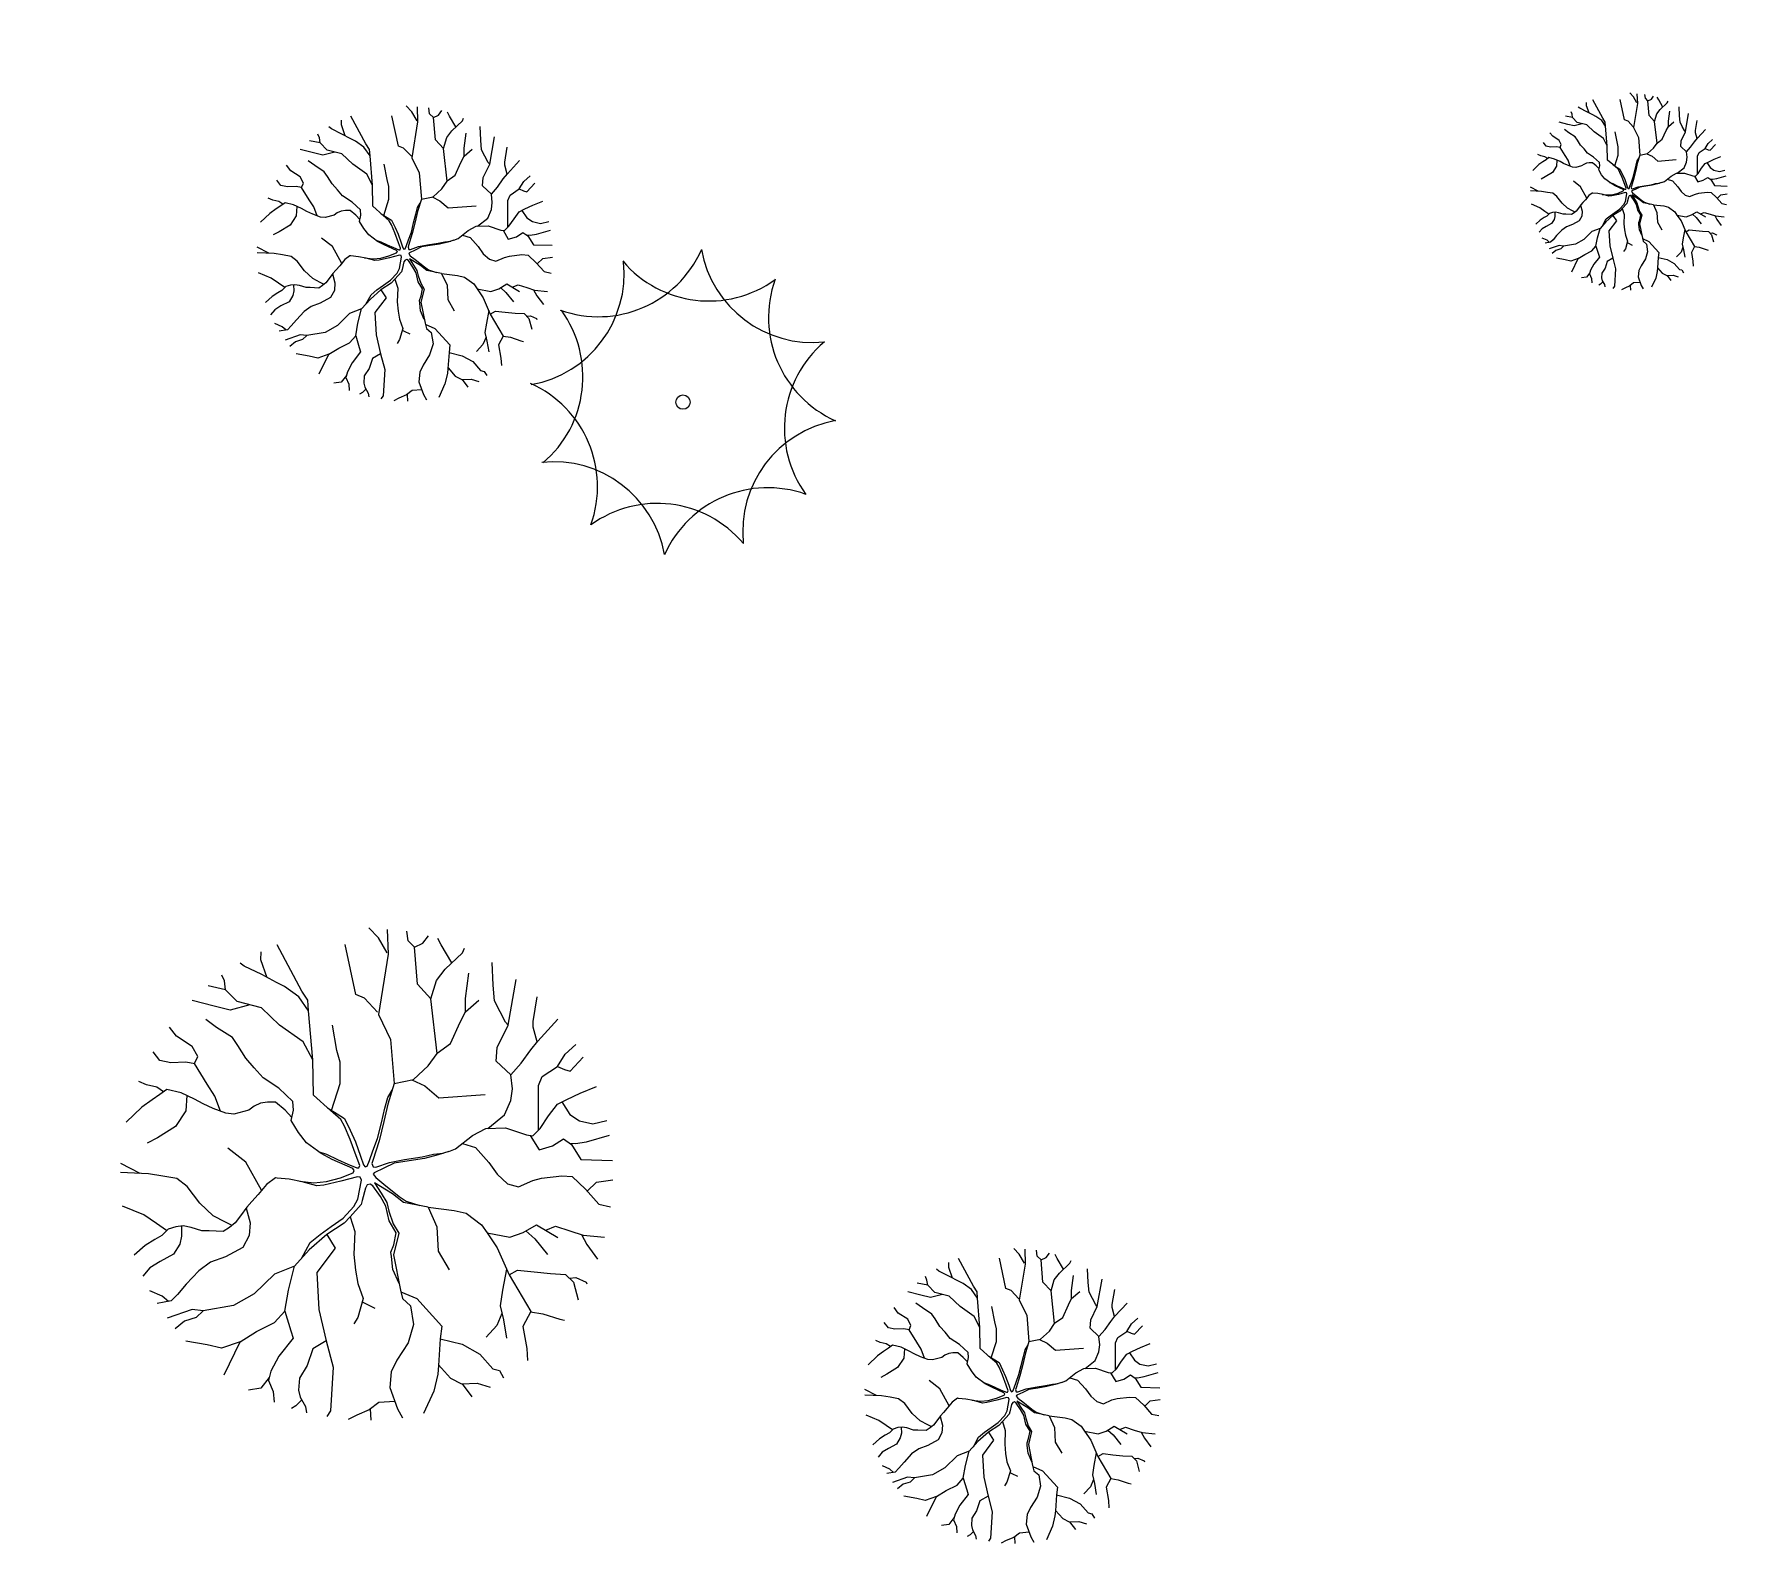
# Model space of a CAD drawing. Extents: x 99089 to 101049, y 99298 to 100905.
# Drawn here: x 100342 to 100442.8, y 99745.1 to 99835.5 of the extents above; entities that cross this region are included whole.
import ezdxf

# ---------------------------------------------------------------- set-up
doc = ezdxf.new("R2010")
doc.units = 0
for name, color, linetype in [('Survey Exist Alignments', 7, 'Continuous'), ('Survey Exist Pavement', 7, 'Continuous'), ('Survey Exist Surface', 7, 'Continuous'), ('Survey Exist Trees', 7, 'Continuous')]:
    doc.layers.add(name, color=color, linetype=linetype)

msp = doc.modelspace()

# ---------------------------------------------------------------- linework, layer by layer
at = {"layer": 'Survey Exist Alignments'}
msp.add_arc((102573.88, 101982.59), 2960.47, 222.69721, 226.63007, dxfattribs=at)
at = {"layer": 'Survey Exist Pavement'}
msp.add_arc((102573.88, 101982.59), 2971.47, 222.69721, 226.63007, dxfattribs=at)
at = {"layer": 'Survey Exist Surface'}
msp.add_arc((102573.88, 101982.59), 2979.47, 222.69721, 226.63007, dxfattribs=at)
at = {"layer": 'Survey Exist Trees'}
for points in [[(100434.18, 99830.8), (100434.03, 99831.22), (100434.03, 99831.41)], [(100435.27, 99828.01), (100435.26, 99828.85), (100435.16, 99830.01), (100435.14, 99830.26), (100435, 99830.48), (100434.41, 99831.58)], [(100436.8, 99829.98), (100436.49, 99830.32), (100436.28, 99830.4), (100436.03, 99831.59)], [(100437.02, 99831.39), (100436.81, 99831.75), (100436.59, 99831.98)], [(100437.02, 99831.94), (100437.05, 99831.35), (100436.81, 99829.93), (100437.1, 99829.34), (100437.19, 99828.29), (100437.65, 99828.39), (100438, 99828.71), (100438.21, 99829.01), (100438.06, 99830.3), (100437.74, 99830.64), (100437.67, 99831.52), (100437.52, 99831.67), (100437.49, 99831.9)], [(100437.67, 99831.52), (100437.87, 99831.62), (100438, 99831.79)], [(100438.06, 99830.3), (100438.19, 99830.74), (100438.4, 99831), (100438.81, 99831.39), (100438.86, 99831.5)], [(100438.56, 99831.15), (100438.31, 99831.58), (100438.22, 99831.73)], [(100360.48, 99829.45), (100360.25, 99830.09), (100360.25, 99830.37)], [(100362.11, 99825.27), (100362.09, 99826.52), (100361.95, 99828.26), (100361.92, 99828.64), (100361.7, 99828.97), (100360.82, 99830.61)], [(100364.4, 99828.23), (100363.94, 99828.72), (100363.63, 99828.84), (100363.24, 99830.63)], [(100364.74, 99830.33), (100364.42, 99830.87), (100364.09, 99831.21)], [(100364.74, 99831.16), (100364.77, 99830.28), (100364.42, 99828.14), (100364.86, 99827.25), (100364.99, 99825.69), (100365.68, 99825.83), (100366.2, 99826.31), (100366.51, 99826.76), (100366.3, 99828.7), (100365.82, 99829.21), (100365.71, 99830.53), (100365.48, 99830.75), (100365.44, 99831.1)], [(100365.71, 99830.53), (100366.01, 99830.67), (100366.21, 99830.94)], [(100366.3, 99828.69), (100366.49, 99829.35), (100366.8, 99829.74), (100367.42, 99830.33), (100367.49, 99830.49)], [(100367.04, 99829.98), (100366.66, 99830.61), (100366.54, 99830.84)], [(100435.26, 99828.85), (100435.03, 99829.28), (100434.48, 99829.68), (100434.05, 99830.09), (100433.47, 99830.24), (100433.19, 99830.52), (100432.78, 99830.6)], [(100433.19, 99830.52), (100433.17, 99830.72), (100433.11, 99830.86)], [(100435.16, 99830.01), (100434.93, 99830.35), (100434.59, 99830.59), (100434.4, 99830.68), (100434.05, 99830.87), (100433.64, 99831.08), (100433.54, 99831.15)], [(100438.88, 99829.99), (100438.88, 99830.31), (100438.96, 99830.9)], [(100439.41, 99827.23), (100439.81, 99827.55), (100439.96, 99827.89), (100439.99, 99828.17), (100439.96, 99828.49), (100439.61, 99828.82), (100439.64, 99829.15), (100439.89, 99829.67), (100440.08, 99830.76)], [(100439.89, 99829.67), (100439.83, 99829.75), (100439.7, 99829.99), (100439.57, 99830.25), (100439.53, 99830.62), (100439.51, 99831.16)], [(100440.58, 99829.28), (100440.48, 99829.63), (100440.48, 99829.76), (100440.58, 99830.35)], [(100358.99, 99829.02), (100358.95, 99829.33), (100358.86, 99829.54)], [(100361.95, 99828.26), (100361.59, 99828.77), (100361.09, 99829.13), (100360.81, 99829.27), (100360.28, 99829.55), (100359.66, 99829.86), (100359.51, 99829.97)], [(100367.52, 99828.23), (100367.52, 99828.71), (100367.64, 99829.6)], [(100368.32, 99824.09), (100368.92, 99824.57), (100369.14, 99825.08), (100369.19, 99825.5), (100369.14, 99825.99), (100368.61, 99826.48), (100368.66, 99826.97), (100369.04, 99827.76), (100369.33, 99829.39)], [(100369.04, 99827.76), (100368.95, 99827.87), (100368.75, 99828.23), (100368.56, 99828.62), (100368.51, 99829.18), (100368.47, 99829.99)], [(100433.07, 99827.64), (100432.94, 99828), (100432.76, 99828.28), (100432.46, 99828.76), (100432.53, 99828.93), (100432.4, 99829.17), (100432.03, 99829.42), (100431.86, 99829.63)], [(100433.77, 99830.16), (100433.3, 99830.03), (100432.93, 99830.12), (100432.4, 99830.26)], [(100435.11, 99826.89), (100435.11, 99826.89), (100434.92, 99827.14), (100434.75, 99827.42), (100434.81, 99827.66), (100434.79, 99827.86), (100434.45, 99828.18), (100434.08, 99828.42), (100433.88, 99828.67), (100433.67, 99828.89), (100433.49, 99829.19), (100433.36, 99829.38), (100432.98, 99829.62), (100432.72, 99829.81)], [(100435.71, 99827.66), (100435.91, 99828.29), (100435.91, 99828.8), (100435.84, 99829.08), (100435.73, 99829.67)], [(100438.21, 99829.01), (100438.52, 99829.24), (100438.75, 99829.75), (100438.88, 99829.99), (100439.2, 99830.27)], [(100439.96, 99828.49), (100440.2, 99828.77), (100440.43, 99829.09), (100440.6, 99829.3), (100441.07, 99829.82)], [(100359.86, 99828.48), (100359.15, 99828.29), (100358.6, 99828.44), (100357.81, 99828.64)], [(100362.09, 99826.52), (100361.76, 99827.17), (100360.92, 99827.76), (100360.27, 99828.38), (100359.41, 99828.6), (100358.99, 99829.02), (100358.37, 99829.15)], [(100366.51, 99826.77), (100366.99, 99827.11), (100367.33, 99827.87), (100367.52, 99828.23), (100368, 99828.65)], [(100370.08, 99827.17), (100369.93, 99827.7), (100369.93, 99827.89), (100370.08, 99828.77)], [(100431.73, 99828.1), (100431.56, 99828.2), (100431.32, 99828.26), (100431.14, 99828.34)], [(100432.46, 99828.76), (100432.25, 99828.8), (100431.9, 99828.78), (100431.64, 99828.84), (100431.48, 99829.04)], [(100437.61, 99828.38), (100437.92, 99828.24), (100438.25, 99827.95), (100439.35, 99828.04)], [(100440.61, 99827.19), (100440.61, 99828.24), (100440.7, 99828.46), (100441.06, 99828.7), (100441.24, 99828.99), (100441.49, 99829.22)], [(100441.06, 99828.7), (100441.23, 99828.62), (100441.36, 99828.59), (100441.67, 99828.92)], [(100358.81, 99824.7), (100358.62, 99825.24), (100358.34, 99825.66), (100357.89, 99826.39), (100358, 99826.64), (100357.81, 99827.01), (100357.25, 99827.37), (100357, 99827.7)], [(100361.87, 99823.58), (100361.87, 99823.58), (100361.58, 99823.95), (100361.33, 99824.37), (100361.41, 99824.74), (100361.39, 99825.05), (100360.88, 99825.52), (100360.32, 99825.89), (100360.02, 99826.25), (100359.71, 99826.59), (100359.43, 99827.03), (100359.24, 99827.31), (100358.68, 99827.68), (100358.29, 99827.96)], [(100362.77, 99824.73), (100363.07, 99825.69), (100363.07, 99826.44), (100362.96, 99826.86), (100362.79, 99827.76)], [(100369.14, 99825.99), (100369.51, 99826.41), (100369.84, 99826.89), (100370.1, 99827.19), (100370.81, 99827.98)], [(100434.77, 99827.49), (100434.6, 99827.66), (100434.38, 99827.85), (100434.19, 99827.85), (100434.02, 99827.83), (100433.87, 99827.75), (100433.74, 99827.66), (100433.39, 99827.57), (100433.2, 99827.59), (100432.9, 99827.7), (100432.66, 99827.81), (100432.46, 99827.92), (100432.14, 99828.07), (100431.8, 99828.15), (100431.64, 99828.03), (100431.45, 99827.9), (100431.21, 99827.74), (100430.84, 99827.38)], [(100432.28, 99828.01), (100432.25, 99827.64), (100432.01, 99827.27), (100431.58, 99827.01), (100431.34, 99826.88)], [(100435.39, 99826.68), (100435.58, 99826.61), (100435.85, 99826.49), (100436.09, 99826.38), (100436.3, 99826.29), (100436.35, 99826.29), (100436.37, 99826.35), (100436.29, 99826.57), (100436.15, 99826.97), (100436.01, 99827.28), (100435.93, 99827.44), (100435.68, 99827.66), (100435.27, 99828.01)], [(100435.61, 99827.72), (100435.84, 99827.57), (100436.01, 99827.47), (100436.15, 99827.18), (100436.27, 99826.91), (100436.39, 99826.57), (100436.46, 99826.36), (100436.5, 99826.32), (100436.55, 99826.33), (100436.6, 99826.47), (100436.69, 99826.7), (100436.8, 99826.99), (100436.89, 99827.36), (100436.97, 99827.71), (100437.04, 99827.96), (100437.14, 99828.14)], [(100437.19, 99828.29), (100437.04, 99827.8), (100436.95, 99827.4), (100436.83, 99826.94), (100436.69, 99826.47), (100436.66, 99826.4), (100436.69, 99826.32), (100436.76, 99826.31), (100437.08, 99826.42), (100437.44, 99826.49), (100437.85, 99826.55), (100438.12, 99826.61), (100438.35, 99826.64)], [(100438.48, 99826.68), (100438.65, 99826.74), (100439.04, 99827.06), (100439.36, 99827.23), (100439.83, 99827.24), (100440.33, 99827.08), (100440.48, 99827.06), (100440.65, 99827.22), (100440.85, 99827.52), (100441.06, 99827.8), (100441.28, 99827.91), (100441.6, 99828.06), (100441.99, 99828.22)], [(100441.16, 99827.86), (100441.36, 99827.56), (100441.58, 99827.41), (100441.9, 99827.34), (100442.23, 99827.41)], [(100357.89, 99826.39), (100357.58, 99826.45), (100357.05, 99826.42), (100356.66, 99826.5), (100356.42, 99826.81)], [(100370.12, 99824.03), (100370.12, 99825.62), (100370.25, 99825.93), (100370.79, 99826.3), (100371.07, 99826.73), (100371.44, 99827.08)], [(100370.79, 99826.3), (100371.04, 99826.19), (100371.24, 99826.13), (100371.71, 99826.63)], [(100431.17, 99826.16), (100430.71, 99826.4)], [(100434.05, 99825.76), (100433.68, 99826.43), (100433.25, 99826.76)], [(100434.95, 99825.97), (100435.29, 99825.94), (100435.58, 99825.97), (100435.91, 99826.05), (100436.21, 99826.18), (100436.24, 99826.23), (100436.21, 99826.27), (100435.72, 99826.49), (100435.46, 99826.63), (100435.11, 99826.89)], [(100438.48, 99826.68), (100438.23, 99826.6), (100437.91, 99826.52), (100437.55, 99826.46), (100437.19, 99826.4), (100436.95, 99826.29), (100436.72, 99826.18), (100436.69, 99826.14), (100436.75, 99826.06), (100436.95, 99825.91), (100437.31, 99825.62), (100437.47, 99825.51), (100437.79, 99825.4)], [(100438.81, 99826.87), (100439.12, 99826.78), (100439.43, 99826.42), (100439.64, 99826.14), (100439.88, 99825.92), (100440.14, 99825.84), (100440.48, 99825.99), (100440.68, 99826.05), (100441.17, 99826.1), (100441.41, 99826.09), (100441.73, 99825.79), (100442.04, 99825.43), (100442.32, 99825.37)], [(100440.42, 99827.06), (100440.63, 99826.72), (100440.94, 99826.81), (100441.21, 99826.98), (100441.39, 99826.85), (100441.61, 99826.5), (100442.36, 99826.47)], [(100441.35, 99826.88), (100441.49, 99826.87), (100441.75, 99826.91), (100442.3, 99827.07)], [(100361.35, 99824.48), (100361.11, 99824.74), (100360.77, 99825.02), (100360.49, 99825.02), (100360.24, 99824.99), (100360.01, 99824.88), (100359.82, 99824.74), (100359.29, 99824.6), (100359.01, 99824.63), (100358.56, 99824.8), (100358.2, 99824.96), (100357.89, 99825.13), (100357.41, 99825.36), (100356.91, 99825.47), (100356.66, 99825.3), (100356.38, 99825.11), (100356.01, 99824.85), (100355.46, 99824.32)], [(100356.79, 99825.39), (100356.55, 99825.55), (100356.18, 99825.64), (100355.91, 99825.76)], [(100362.61, 99824.83), (100362.97, 99824.61), (100363.22, 99824.45), (100363.43, 99824.02), (100363.61, 99823.61), (100363.79, 99823.1), (100363.9, 99822.8), (100363.95, 99822.73), (100364.03, 99822.75), (100364.11, 99822.95), (100364.23, 99823.29), (100364.4, 99823.74), (100364.53, 99824.29), (100364.66, 99824.81), (100364.76, 99825.19), (100364.92, 99825.45)], [(100364.99, 99825.69), (100364.77, 99824.96), (100364.62, 99824.34), (100364.45, 99823.65), (100364.23, 99822.95), (100364.2, 99822.85), (100364.24, 99822.72), (100364.34, 99822.71), (100364.82, 99822.88), (100365.36, 99822.99), (100365.98, 99823.08), (100366.39, 99823.17), (100366.73, 99823.21)], [(100365.62, 99825.82), (100366.08, 99825.6), (100366.57, 99825.17), (100368.23, 99825.3)], [(100366.92, 99823.27), (100367.18, 99823.36), (100367.76, 99823.84), (100368.24, 99824.09), (100368.94, 99824.11), (100369.7, 99823.86), (100369.92, 99823.83), (100370.17, 99824.09), (100370.48, 99824.53), (100370.79, 99824.95), (100371.13, 99825.12), (100371.6, 99825.34), (100372.19, 99825.58)], [(100433.35, 99824.93), (100433.2, 99825.01), (100432.9, 99825.16), (100432.58, 99825.46), (100432.28, 99825.85), (100432.04, 99826.04), (100431.71, 99826.09), (100431.37, 99826.15), (100430.71, 99826.18)], [(100431.8, 99824.81), (100431.55, 99824.97), (100431.26, 99825.18), (100430.76, 99825.39)], [(100434.41, 99826.05), (100434.37, 99826.05), (100434.17, 99825.9), (100433.96, 99825.66), (100433.81, 99825.49), (100433.7, 99825.36), (100433.55, 99825.16), (100433.42, 99824.99), (100433.29, 99824.88), (100433.14, 99824.79), (100432.8, 99824.8), (100432.64, 99824.8), (100432.37, 99824.88), (100432.19, 99824.92), (100432.02, 99824.9), (100431.83, 99824.84), (100431.68, 99824.69), (100431.52, 99824.6), (100431.29, 99824.45), (100431.03, 99824.22)], [(100433.68, 99825.34), (100433.77, 99824.99), (100433.75, 99824.69), (100433.6, 99824.41), (100433.19, 99824.19), (100432.84, 99824.06), (100432.56, 99823.85), (100432.26, 99823.54), (100432.05, 99823.29), (100431.9, 99823.14), (100431.58, 99823.08)], [(100435, 99824.15), (100435.2, 99824.52), (100435.44, 99824.71), (100435.7, 99824.9), (100435.98, 99825.1), (100436.24, 99825.38), (100436.33, 99825.56), (100436.41, 99826), (100436.39, 99826.07), (100436.32, 99826.08), (100435.93, 99825.97), (100435.52, 99825.89), (100435.35, 99825.87), (100435.01, 99825.96), (100434.7, 99826.02), (100434.41, 99826.05)], [(100437.31, 99823.55), (100437.16, 99823.88), (100437.12, 99824.19), (100437.12, 99824.3), (100437.18, 99824.47), (100437.24, 99824.76), (100437.07, 99825.04), (100436.99, 99825.38), (100436.86, 99825.62), (100436.68, 99825.87), (100436.62, 99825.91), (100436.55, 99825.89), (100436.51, 99825.81), (100436.43, 99825.52), (100436.41, 99825.43), (100436.15, 99825.13), (100436, 99824.98), (100435.59, 99824.72), (100435.18, 99824.35), (100434.83, 99823.96)], [(100437.99, 99825.36), (100437.41, 99825.48), (100437.15, 99825.67), (100436.72, 99825.94), (100436.88, 99825.69), (100437.02, 99825.48), (100437.07, 99825.27), (100437.17, 99824.97), (100437.3, 99824.74), (100437.17, 99824.23), (100437.34, 99823.39)], [(100437.99, 99825.36), (100438.62, 99825.29), (100438.89, 99825.22), (100439.26, 99824.95), (100439.39, 99824.75), (100439.63, 99824.4), (100439.91, 99823.76), (100440.43, 99822.89), (100440.24, 99822.54), (100440.33, 99822.01), (100440.35, 99821.73)], [(100437.99, 99825.36), (100438.2, 99824.9), (100438.23, 99824.32), (100438.49, 99823.88)], [(100441.77, 99825.74), (100441.99, 99825.95), (100442.37, 99826.01)], [(100357.62, 99825.26), (100357.58, 99824.71), (100357.21, 99824.15), (100356.57, 99823.76), (100356.21, 99823.57)], [(100362.29, 99823.27), (100362.58, 99823.17), (100362.97, 99822.98), (100363.34, 99822.82), (100363.66, 99822.69), (100363.74, 99822.69), (100363.76, 99822.78), (100363.64, 99823.11), (100363.42, 99823.7), (100363.22, 99824.18), (100363.09, 99824.41), (100362.72, 99824.73), (100362.11, 99825.27)], [(100370.95, 99825.03), (100371.24, 99824.59), (100371.57, 99824.36), (100372.05, 99824.25), (100372.55, 99824.37)], [(100432.15, 99824.91), (100432.15, 99824.67), (100432.11, 99824.49), (100431.96, 99824.25), (100431.64, 99824.08), (100431.4, 99823.93), (100431.23, 99823.73)], [(100435.59, 99824.72), (100435.8, 99824.4), (100435.36, 99823.81), (100435.41, 99822.93), (100435.58, 99822.2), (100435.74, 99821.57), (100435.68, 99820.54), (100435.59, 99820.41)], [(100436.15, 99825.13), (100436.26, 99824.78), (100436.24, 99824.24), (100436.27, 99823.87), (100436.33, 99823.55), (100436.46, 99823.2), (100436.33, 99822.75), (100436.23, 99822.6)], [(100439.39, 99824.75), (100439.93, 99824.65), (100440.25, 99824.76), (100440.57, 99824.95), (100441.07, 99824.65)], [(100440.31, 99824.8), (100440.53, 99824.61), (100440.83, 99824.24)], [(100440.78, 99824.82), (100441.01, 99824.91), (100441.35, 99824.8), (100441.67, 99824.7), (100442.18, 99824.65)], [(100441.63, 99824.72), (100441.76, 99824.48), (100442.01, 99824.13)], [(100360.27, 99821.89), (100359.72, 99822.89), (100359.07, 99823.39)], [(100361.63, 99822.21), (100362.13, 99822.16), (100362.58, 99822.2), (100363.07, 99822.33), (100363.52, 99822.52), (100363.57, 99822.6), (100363.51, 99822.66), (100362.79, 99822.98), (100362.39, 99823.19), (100361.87, 99823.58)], [(100367.42, 99823.56), (100367.88, 99823.42), (100368.35, 99822.88), (100368.66, 99822.46), (100369.02, 99822.13), (100369.41, 99822.01), (100369.92, 99822.24), (100370.22, 99822.32), (100370.95, 99822.41), (100371.32, 99822.38), (100371.79, 99821.93), (100372.26, 99821.4), (100372.68, 99821.3)], [(100369.83, 99823.85), (100370.14, 99823.33), (100370.62, 99823.47), (100371.01, 99823.72), (100371.29, 99823.52), (100371.63, 99822.99), (100372.75, 99822.96)], [(100371.23, 99823.57), (100371.43, 99823.55), (100371.82, 99823.61), (100372.65, 99823.86)], [(100431.84, 99823.13), (100431.69, 99823.26), (100431.4, 99823.38)], [(100433.16, 99821.39), (100433.54, 99822.18), (100433.93, 99822.41), (100434.35, 99822.63), (100434.59, 99822.9), (100434.68, 99823.4), (100434.83, 99823.96), (100434.35, 99823.78), (100433.87, 99823.31), (100433.38, 99823.03), (100432.67, 99822.91), (100432.4, 99822.94), (100431.81, 99822.74)], [(100437.34, 99823.39), (100437.39, 99823.2), (100437.58, 99823.03), (100437.65, 99822.58), (100437.52, 99822.15), (100437.26, 99821.74), (100437.12, 99821.46), (100437.09, 99821.09), (100437.27, 99820.58), (100437.39, 99820.38)], [(100437.35, 99823.36), (100437.73, 99823.19), (100438.32, 99822.54), (100438.28, 99822.24), (100438.24, 99821.62), (100438.22, 99821.41), (100438.13, 99821.01), (100437.88, 99820.47)], [(100439.86, 99823.9), (100439.76, 99823.4), (100439.7, 99823.03), (100439.78, 99822.69), (100439.85, 99822.26)], [(100439.91, 99823.76), (100440.12, 99823.87), (100440.51, 99823.83), (100440.9, 99823.79), (100441.25, 99823.77), (100441.44, 99823.58), (100441.55, 99823.17)], [(100441.35, 99823.68), (100441.5, 99823.7), (100441.74, 99823.58), (100441.76, 99823.55)], [(100359.23, 99820.64), (100359, 99820.76), (100358.55, 99820.99), (100358.07, 99821.44), (100357.63, 99822.02), (100357.27, 99822.3), (100356.76, 99822.39), (100356.26, 99822.47), (100355.26, 99822.52)], [(100355.96, 99822.49), (100355.27, 99822.84)], [(100360.82, 99822.33), (100360.76, 99822.33), (100360.46, 99822.11), (100360.15, 99821.74), (100359.92, 99821.49), (100359.75, 99821.29), (100359.53, 99820.99), (100359.33, 99820.73), (100359.14, 99820.57), (100358.91, 99820.43), (100358.41, 99820.46), (100358.16, 99820.46), (100357.76, 99820.57), (100357.49, 99820.62), (100357.23, 99820.6), (100356.95, 99820.51), (100356.73, 99820.29), (100356.48, 99820.15), (100356.14, 99819.93), (100355.75, 99819.58)], [(100361.7, 99819.47), (100362.01, 99820.03), (100362.36, 99820.32), (100362.75, 99820.6), (100363.17, 99820.89), (100363.56, 99821.31), (100363.7, 99821.58), (100363.82, 99822.25), (100363.79, 99822.35), (100363.69, 99822.38), (100363.1, 99822.21), (100362.49, 99822.08), (100362.23, 99822.05), (100361.71, 99822.2), (100361.26, 99822.28), (100360.82, 99822.33)], [(100366.92, 99823.27), (100366.56, 99823.15), (100366.06, 99823.02), (100365.52, 99822.94), (100364.99, 99822.86), (100364.62, 99822.68), (100364.28, 99822.52), (100364.24, 99822.47), (100364.33, 99822.34), (100364.62, 99822.11), (100365.17, 99821.68), (100365.41, 99821.51), (100365.89, 99821.35)], [(100432.67, 99822.91), (100432.5, 99822.75), (100432.22, 99822.66), (100432, 99822.48)], [(100434.59, 99822.9), (100434.74, 99822.43), (100434.79, 99822.26), (100434.46, 99821.84), (100434.27, 99821.48), (100434.21, 99821.26), (100434.32, 99821), (100434.34, 99820.74)], [(100436.44, 99823.12), (100436.51, 99823.08), (100436.74, 99822.97)], [(100439.74, 99822.85), (100439.63, 99822.56), (100439.37, 99822.28)], [(100440.42, 99822.88), (100440.71, 99822.84), (100441.12, 99822.71), (100441.23, 99822.68)], [(100356.9, 99820.46), (100356.53, 99820.71), (100356.09, 99821.02), (100355.34, 99821.33)], [(100365.16, 99818.57), (100364.94, 99819.08), (100364.89, 99819.53), (100364.88, 99819.69), (100364.97, 99819.96), (100365.06, 99820.38), (100364.81, 99820.8), (100364.69, 99821.33), (100364.49, 99821.67), (100364.23, 99822.05), (100364.13, 99822.11), (100364.03, 99822.08), (100363.96, 99821.97), (100363.85, 99821.53), (100363.82, 99821.39), (100363.42, 99820.95), (100363.21, 99820.72), (100362.59, 99820.33), (100361.97, 99819.77), (100361.45, 99819.19)], [(100366.19, 99821.29), (100365.32, 99821.46), (100364.93, 99821.76), (100364.28, 99822.16), (100364.52, 99821.79), (100364.73, 99821.46), (100364.8, 99821.16), (100364.95, 99820.71), (100365.15, 99820.37), (100364.96, 99819.59), (100365.21, 99818.34)], [(100366.19, 99821.29), (100367.13, 99821.18), (100367.54, 99821.08), (100368.09, 99820.67), (100368.29, 99820.38), (100368.66, 99819.85), (100369.07, 99818.89), (100369.84, 99817.58), (100369.57, 99817.06), (100369.7, 99816.27), (100369.73, 99815.84)], [(100366.19, 99821.29), (100366.51, 99820.6), (100366.55, 99819.74), (100366.94, 99819.07)], [(100371.85, 99821.86), (100372.18, 99822.18), (100372.76, 99822.26)], [(100433.54, 99822.18), (100433.1, 99822.02), (100432.76, 99822.1), (100432.25, 99822.19)], [(100434.23, 99821.33), (100434.03, 99821.07), (100433.73, 99821.03)], [(100435.58, 99822.2), (100435.26, 99822), (100435.13, 99821.61), (100434.94, 99821.31), (100434.92, 99821.03), (100434.96, 99820.86), (100435.09, 99820.64), (100435.11, 99820.49)], [(100438.24, 99821.63), (100438.52, 99821.31), (100438.78, 99821.18), (100439.16, 99821.2), (100439.46, 99821.1)], [(100438.28, 99822.24), (100438.8, 99822.12), (100439.22, 99821.88), (100439.53, 99821.53), (100439.68, 99821.5), (100439.78, 99821.32)], [(100357.42, 99820.62), (100357.43, 99820.26), (100357.37, 99819.98), (100357.15, 99819.62), (100356.67, 99819.37), (100356.31, 99819.14), (100356.05, 99818.85)], [(100359.73, 99821.26), (100359.86, 99820.73), (100359.84, 99820.29), (100359.61, 99819.87), (100358.99, 99819.53), (100358.46, 99819.34), (100358.04, 99819.03), (100357.59, 99818.55), (100357.28, 99818.19), (100357.06, 99817.96), (100356.57, 99817.87)], [(100362.59, 99820.33), (100362.9, 99819.84), (100362.24, 99818.97), (100362.31, 99817.65), (100362.57, 99816.54), (100362.82, 99815.61), (100362.72, 99814.05), (100362.59, 99813.86)], [(100363.42, 99820.95), (100363.59, 99820.42), (100363.56, 99819.61), (100363.61, 99819.05), (100363.69, 99818.58), (100363.89, 99818.04), (100363.69, 99817.37), (100363.55, 99817.15)], [(100368.29, 99820.38), (100369.1, 99820.22), (100369.58, 99820.39), (100370.05, 99820.67), (100370.81, 99820.22)], [(100369.67, 99820.45), (100369.99, 99820.17), (100370.44, 99819.61)], [(100370.37, 99820.48), (100370.72, 99820.61), (100371.23, 99820.45), (100371.7, 99820.3), (100372.47, 99820.23)], [(100371.64, 99820.32), (100371.84, 99819.97), (100372.22, 99819.45)], [(100435, 99820.79), (100434.86, 99820.66), (100434.75, 99820.59)], [(100437.21, 99820.76), (100436.82, 99820.73), (100436.6, 99820.56), (100436.3, 99820.43), (100436.1, 99820.33)], [(100436.62, 99820.58), (100436.64, 99820.31)], [(100438.8, 99821.18), (100439.03, 99820.87)], [(100356.96, 99817.95), (100356.74, 99818.13), (100356.31, 99818.32)], [(100358.94, 99815.34), (100359.51, 99816.51), (100360.09, 99816.87), (100360.73, 99817.19), (100361.1, 99817.59), (100361.23, 99818.35), (100361.45, 99819.19), (100360.74, 99818.92), (100360.02, 99818.21), (100359.28, 99817.79), (100358.21, 99817.61), (100357.8, 99817.66), (100356.91, 99817.35)], [(100365.21, 99818.34), (100365.29, 99818.04), (100365.57, 99817.79), (100365.68, 99817.12), (100365.48, 99816.47), (100365.09, 99815.86), (100364.89, 99815.44), (100364.83, 99814.88), (100365.11, 99814.12), (100365.29, 99813.81)], [(100365.22, 99818.29), (100365.79, 99818.04), (100366.68, 99817.06), (100366.63, 99816.61), (100366.56, 99815.67), (100366.53, 99815.36), (100366.39, 99814.76), (100366.03, 99813.95)], [(100368.99, 99819.09), (100368.84, 99818.35), (100368.76, 99817.79), (100368.87, 99817.28), (100368.98, 99816.64)], [(100369.07, 99818.89), (100369.38, 99819.05), (100369.96, 99818.99), (100370.55, 99818.93), (100371.08, 99818.91), (100371.36, 99818.63), (100371.53, 99818)], [(100371.22, 99818.77), (100371.45, 99818.79), (100371.81, 99818.62), (100371.84, 99818.57)], [(100358.2, 99817.61), (100357.95, 99817.38), (100357.53, 99817.24), (100357.2, 99816.97)], [(100361.1, 99817.59), (100361.31, 99816.9), (100361.39, 99816.65), (100360.89, 99816), (100360.61, 99815.47), (100360.52, 99815.13), (100360.69, 99814.74), (100360.72, 99814.36)], [(100363.86, 99817.94), (100363.97, 99817.88), (100364.31, 99817.71)], [(100368.82, 99817.52), (100368.64, 99817.09), (100368.25, 99816.67)], [(100369.84, 99817.57), (100370.27, 99817.51), (100370.88, 99817.31), (100371.05, 99817.27)], [(100359.51, 99816.51), (100358.85, 99816.28), (100358.34, 99816.4), (100357.58, 99816.53)], [(100362.57, 99816.54), (100362.09, 99816.25), (100361.9, 99815.67), (100361.61, 99815.22), (100361.59, 99814.8), (100361.64, 99814.55), (100361.84, 99814.21), (100361.87, 99813.98)], [(100366.63, 99816.61), (100367.4, 99816.42), (100368.03, 99816.07), (100368.5, 99815.55), (100368.72, 99815.49), (100368.87, 99815.24)], [(100360.55, 99815.24), (100360.24, 99814.85), (100359.8, 99814.8)], [(100366.57, 99815.7), (100366.99, 99815.21), (100367.38, 99815.02), (100367.94, 99815.04), (100368.4, 99814.9)], [(100361.7, 99814.44), (100361.5, 99814.24), (100361.33, 99814.14)], [(100365.01, 99814.39), (100364.44, 99814.35), (100364.1, 99814.1), (100363.65, 99813.9), (100363.35, 99813.74)], [(100367.4, 99815.02), (100367.75, 99814.56)], [(100364.14, 99814.12), (100364.16, 99813.72)], [(100362.96, 99781.06), (100362.44, 99781.95), (100361.88, 99782.53)], [(100362.96, 99782.43), (100363.02, 99780.97), (100362.44, 99777.41), (100363.16, 99775.92), (100363.38, 99773.32), (100364.53, 99773.56), (100365.4, 99774.36), (100365.92, 99775.1), (100365.56, 99778.33), (100364.76, 99779.19), (100364.58, 99781.38), (100364.2, 99781.76), (100364.13, 99782.33)], [(100364.58, 99781.38), (100365.08, 99781.62), (100365.41, 99782.06)], [(100355.86, 99779.58), (100355.48, 99780.64), (100355.49, 99781.11)], [(100358.59, 99772.62), (100358.55, 99774.71), (100358.31, 99777.61), (100358.26, 99778.24), (100357.9, 99778.79), (100356.44, 99781.52)], [(100362.4, 99777.54), (100361.63, 99778.37), (100361.11, 99778.58), (100360.47, 99781.55)], [(100365.56, 99778.32), (100365.88, 99779.42), (100366.4, 99780.08), (100367.43, 99781.05), (100367.55, 99781.32)], [(100366.8, 99780.46), (100366.17, 99781.52), (100365.96, 99781.9)], [(100358.31, 99777.61), (100357.72, 99778.45), (100356.88, 99779.06), (100356.41, 99779.29), (100355.53, 99779.76), (100354.5, 99780.27), (100354.25, 99780.45)], [(100370.14, 99776.76), (100369.98, 99776.95), (100369.66, 99777.55), (100369.33, 99778.21), (100369.24, 99779.14), (100369.19, 99780.49)], [(100358.55, 99774.71), (100357.99, 99775.79), (100356.59, 99776.77), (100355.52, 99777.8), (100354.08, 99778.17), (100353.38, 99778.87), (100352.35, 99779.09)], [(100353.38, 99778.87), (100353.32, 99779.39), (100353.17, 99779.73)], [(100367.6, 99777.55), (100367.61, 99778.35), (100367.8, 99779.84)], [(100368.93, 99770.65), (100369.92, 99771.45), (100370.3, 99772.3), (100370.39, 99773), (100370.3, 99773.82), (100369.42, 99774.63), (100369.49, 99775.45), (100370.14, 99776.76), (100370.61, 99779.48)], [(100354.83, 99777.98), (100353.66, 99777.66), (100352.72, 99777.89), (100351.41, 99778.23)], [(100365.92, 99775.12), (100366.71, 99775.69), (100367.28, 99776.95), (100367.6, 99777.55), (100368.4, 99778.25)], [(100371.86, 99775.78), (100371.61, 99776.66), (100371.61, 99776.99), (100371.86, 99778.45)], [(100358.18, 99769.8), (100358.18, 99769.8), (100357.7, 99770.42), (100357.28, 99771.12), (100357.42, 99771.73), (100357.38, 99772.24), (100356.54, 99773.04), (100355.61, 99773.64), (100355.09, 99774.25), (100354.58, 99774.81), (100354.12, 99775.56), (100353.79, 99776.03), (100352.86, 99776.63), (100352.21, 99777.1)], [(100370.3, 99773.82), (100370.91, 99774.52), (100371.47, 99775.31), (100371.89, 99775.82), (100373.08, 99777.13)], [(100353.08, 99771.67), (100352.76, 99772.57), (100352.29, 99773.27), (100351.55, 99774.49), (100351.74, 99774.91), (100351.41, 99775.51), (100350.48, 99776.12), (100350.06, 99776.66)], [(100359.67, 99771.72), (100360.18, 99773.31), (100360.18, 99774.57), (100359.99, 99775.27), (100359.72, 99776.77)], [(100351.56, 99774.48), (100351.04, 99774.58), (100350.15, 99774.54), (100349.5, 99774.68), (100349.09, 99775.18)], [(100371.93, 99770.55), (100371.93, 99773.19), (100372.15, 99773.72), (100373.05, 99774.33), (100373.51, 99775.06), (100374.14, 99775.63)], [(100373.05, 99774.33), (100373.47, 99774.14), (100373.8, 99774.05), (100374.58, 99774.88)], [(100357.32, 99771.3), (100356.91, 99771.73), (100356.35, 99772.2), (100355.88, 99772.2), (100355.46, 99772.15), (100355.09, 99771.97), (100354.76, 99771.73), (100353.87, 99771.5), (100353.41, 99771.55), (100352.66, 99771.83), (100352.06, 99772.11), (100351.54, 99772.39), (100350.75, 99772.76), (100349.91, 99772.95), (100349.49, 99772.67), (100349.03, 99772.34), (100348.42, 99771.92), (100347.5, 99771.03)], [(100349.72, 99772.82), (100349.31, 99773.09), (100348.7, 99773.23), (100348.24, 99773.44)], [(100359.42, 99771.88), (100360.01, 99771.51), (100360.44, 99771.25), (100360.78, 99770.54), (100361.09, 99769.86), (100361.38, 99769.01), (100361.56, 99768.49), (100361.65, 99768.38), (100361.78, 99768.42), (100361.91, 99768.75), (100362.12, 99769.32), (100362.39, 99770.06), (100362.62, 99770.98), (100362.83, 99771.85), (100363, 99772.48), (100363.26, 99772.92)], [(100363.38, 99773.32), (100363.01, 99772.09), (100362.77, 99771.07), (100362.48, 99769.92), (100362.12, 99768.75), (100362.06, 99768.58), (100362.14, 99768.37), (100362.3, 99768.35), (100363.1, 99768.63), (100363.99, 99768.81), (100365.03, 99768.97), (100365.71, 99769.12), (100366.29, 99769.18)], [(100364.43, 99773.54), (100365.2, 99773.17), (100366.02, 99772.46), (100368.78, 99772.67)], [(100366.61, 99769.29), (100367.02, 99769.44), (100368.01, 99770.23), (100368.8, 99770.65), (100369.97, 99770.69), (100371.22, 99770.27), (100371.6, 99770.22), (100372.02, 99770.64), (100372.53, 99771.39), (100373.05, 99772.09), (100373.61, 99772.37), (100374.4, 99772.74), (100375.37, 99773.14)], [(100351.09, 99772.6), (100351.03, 99771.69), (100350.42, 99770.76), (100349.35, 99770.1), (100348.75, 99769.78)], [(100358.88, 99769.28), (100359.36, 99769.12), (100360.02, 99768.81), (100360.63, 99768.54), (100361.16, 99768.31), (100361.29, 99768.32), (100361.34, 99768.46), (100361.13, 99769.02), (100360.77, 99770), (100360.43, 99770.79), (100360.22, 99771.18), (100359.6, 99771.72), (100358.59, 99772.62)], [(100373.31, 99772.22), (100373.79, 99771.48), (100374.35, 99771.11), (100375.14, 99770.92), (100375.98, 99771.12)], [(100371.44, 99770.24), (100371.97, 99769.38), (100372.76, 99769.62), (100373.42, 99770.04), (100373.88, 99769.71), (100374.44, 99768.82), (100376.31, 99768.76)], [(100373.78, 99769.78), (100374.12, 99769.76), (100374.77, 99769.85), (100376.14, 99770.26)], [(100355.52, 99766.99), (100354.59, 99768.66), (100353.52, 99769.48)], [(100357.79, 99767.52), (100358.62, 99767.43), (100359.36, 99767.51), (100360.19, 99767.72), (100360.94, 99768.03), (100361.01, 99768.16), (100360.92, 99768.27), (100359.71, 99768.81), (100359.05, 99769.16), (100358.18, 99769.8)], [(100366.61, 99769.29), (100365.99, 99769.08), (100365.17, 99768.87), (100364.27, 99768.73), (100363.37, 99768.59), (100362.77, 99768.3), (100362.2, 99768.03), (100362.14, 99767.94), (100362.29, 99767.74), (100362.77, 99767.36), (100363.68, 99766.63), (100364.09, 99766.35), (100364.89, 99766.09)], [(100367.43, 99769.76), (100368.19, 99769.53), (100368.98, 99768.64), (100369.49, 99767.94), (100370.1, 99767.38), (100370.75, 99767.19), (100371.59, 99767.56), (100372.1, 99767.7), (100373.32, 99767.84), (100373.92, 99767.8), (100374.72, 99767.05), (100375.51, 99766.16), (100376.2, 99766)], [(100353.78, 99764.91), (100353.39, 99765.11), (100352.65, 99765.48), (100351.86, 99766.23), (100351.11, 99767.21), (100350.51, 99767.68), (100349.67, 99767.82), (100348.83, 99767.96), (100347.17, 99768.04)], [(100348.32, 99767.98), (100347.18, 99768.57)], [(100356.44, 99767.71), (100356.34, 99767.72), (100355.82, 99767.34), (100355.31, 99766.74), (100354.94, 99766.32), (100354.65, 99765.99), (100354.28, 99765.48), (100353.95, 99765.06), (100353.63, 99764.78), (100353.25, 99764.55), (100352.41, 99764.59), (100351.99, 99764.59), (100351.34, 99764.78), (100350.87, 99764.88), (100350.45, 99764.83), (100349.99, 99764.69), (100349.61, 99764.32), (100349.19, 99764.08), (100348.63, 99763.71), (100347.98, 99763.14)], [(100357.89, 99762.95), (100358.41, 99763.89), (100359, 99764.37), (100359.65, 99764.84), (100360.35, 99765.33), (100360.99, 99766.02), (100361.23, 99766.47), (100361.44, 99767.59), (100361.37, 99767.76), (100361.21, 99767.79), (100360.22, 99767.52), (100359.21, 99767.3), (100358.79, 99767.26), (100357.92, 99767.49), (100357.16, 99767.64), (100356.44, 99767.71)], [(100363.67, 99761.46), (100363.29, 99762.29), (100363.22, 99763.06), (100363.19, 99763.32), (100363.35, 99763.76), (100363.5, 99764.47), (100363.09, 99765.18), (100362.88, 99766.04), (100362.56, 99766.62), (100362.11, 99767.25), (100361.95, 99767.35), (100361.78, 99767.31), (100361.67, 99767.12), (100361.48, 99766.38), (100361.43, 99766.15), (100360.77, 99765.42), (100360.41, 99765.04), (100359.39, 99764.38), (100358.35, 99763.46), (100357.48, 99762.49)], [(100365.39, 99765.99), (100363.94, 99766.27), (100363.27, 99766.77), (100362.21, 99767.43), (100362.6, 99766.81), (100362.95, 99766.27), (100363.07, 99765.76), (100363.32, 99765.01), (100363.65, 99764.45), (100363.33, 99763.16), (100363.75, 99761.07)], [(100374.82, 99766.93), (100375.37, 99767.47), (100376.33, 99767.6)], [(100349.89, 99764.6), (100349.29, 99765.02), (100348.54, 99765.53), (100347.29, 99766.05)], [(100354.61, 99765.93), (100354.84, 99765.06), (100354.79, 99764.31), (100354.42, 99763.61), (100353.39, 99763.05), (100352.5, 99762.73), (100351.8, 99762.21), (100351.05, 99761.42), (100350.54, 99760.82), (100350.16, 99760.44), (100349.34, 99760.29)], [(100365.39, 99765.99), (100366.94, 99765.8), (100367.64, 99765.64), (100368.56, 99764.95), (100368.89, 99764.47), (100369.49, 99763.58), (100370.19, 99761.99), (100371.47, 99759.8), (100371.01, 99758.93), (100371.23, 99757.61), (100371.27, 99756.91)], [(100365.39, 99765.99), (100365.91, 99764.83), (100365.98, 99763.39), (100366.63, 99762.28)], [(100360.77, 99765.42), (100361.04, 99764.54), (100360.99, 99763.19), (100361.08, 99762.25), (100361.22, 99761.46), (100361.55, 99760.57), (100361.22, 99759.45), (100360.98, 99759.08)], [(100368.89, 99764.47), (100370.23, 99764.21), (100371.02, 99764.49), (100371.82, 99764.95), (100373.08, 99764.2)], [(100350.77, 99764.86), (100350.78, 99764.27), (100350.68, 99763.8), (100350.31, 99763.2), (100349.52, 99762.78), (100348.91, 99762.4), (100348.48, 99761.91)], [(100359.39, 99764.38), (100359.89, 99763.57), (100358.8, 99762.12), (100358.92, 99759.92), (100359.35, 99758.07), (100359.76, 99756.52), (100359.6, 99753.92), (100359.38, 99753.6)], [(100371.18, 99764.58), (100371.72, 99764.11), (100372.47, 99763.18)], [(100372.36, 99764.63), (100372.94, 99764.86), (100373.78, 99764.58), (100374.57, 99764.34), (100375.84, 99764.21)], [(100374.47, 99764.37), (100374.8, 99763.78), (100375.43, 99762.91)], [(100398.11, 99757.61), (100398.09, 99758.86), (100397.95, 99760.6), (100397.92, 99760.98), (100397.7, 99761.31), (100396.82, 99762.95)], [(100400.4, 99760.56), (100399.94, 99761.06), (100399.63, 99761.18), (100399.24, 99762.97)], [(100400.73, 99762.67), (100400.42, 99763.2), (100400.09, 99763.55)], [(100400.74, 99763.5), (100400.77, 99762.62), (100400.42, 99760.48), (100400.86, 99759.59), (100400.99, 99758.03), (100401.68, 99758.17), (100402.2, 99758.65), (100402.51, 99759.1), (100402.3, 99761.04), (100401.82, 99761.55), (100401.71, 99762.87), (100401.48, 99763.09), (100401.44, 99763.44)], [(100401.71, 99762.87), (100402.01, 99763.01), (100402.21, 99763.27)], [(100403.04, 99762.31), (100402.66, 99762.95), (100402.54, 99763.18)], [(100353.3, 99756.06), (100354.25, 99758.02), (100355.22, 99758.62), (100356.28, 99759.16), (100356.89, 99759.83), (100357.11, 99761.08), (100357.48, 99762.49), (100356.29, 99762.03), (100355.09, 99760.85), (100353.86, 99760.16), (100352.07, 99759.85), (100351.4, 99759.93), (100349.92, 99759.42)], [(100370.04, 99762.32), (100369.8, 99761.08), (100369.66, 99760.15), (100369.85, 99759.31), (100370.03, 99758.23)], [(100370.19, 99761.99), (100370.69, 99762.25), (100371.67, 99762.15), (100372.65, 99762.06), (100373.54, 99762.01), (100374, 99761.54), (100374.28, 99760.5)], [(100394.99, 99761.36), (100394.95, 99761.67), (100394.86, 99761.88)], [(100397.95, 99760.6), (100397.59, 99761.11), (100397.09, 99761.47), (100396.81, 99761.61), (100396.28, 99761.89), (100395.66, 99762.2), (100395.51, 99762.31)], [(100396.47, 99761.79), (100396.25, 99762.42), (100396.25, 99762.71)], [(100402.3, 99761.03), (100402.49, 99761.69), (100402.8, 99762.08), (100403.42, 99762.67), (100403.49, 99762.83)], [(100403.52, 99760.57), (100403.52, 99761.05), (100403.64, 99761.94)], [(100405.04, 99760.1), (100404.95, 99760.21), (100404.75, 99760.57), (100404.56, 99760.96), (100404.5, 99761.52), (100404.47, 99762.33)], [(100350, 99760.41), (100349.64, 99760.72), (100348.91, 99761.03)], [(100363.75, 99761.07), (100363.88, 99760.57), (100364.34, 99760.15), (100364.53, 99759.03), (100364.2, 99757.96), (100363.54, 99756.93), (100363.21, 99756.23), (100363.12, 99755.3), (100363.58, 99754.04), (100363.88, 99753.52)], [(100363.77, 99760.98), (100364.72, 99760.57), (100366.21, 99758.94), (100366.11, 99758.19), (100366, 99756.62), (100365.96, 99756.1), (100365.72, 99755.1), (100365.11, 99753.76)], [(100373.77, 99761.78), (100374.14, 99761.82), (100374.75, 99761.54), (100374.8, 99761.45)], [(100395.86, 99760.82), (100395.15, 99760.63), (100394.59, 99760.77), (100393.81, 99760.97)], [(100398.09, 99758.86), (100397.75, 99759.51), (100396.92, 99760.1), (100396.27, 99760.72), (100395.41, 99760.94), (100394.99, 99761.36), (100394.37, 99761.49)], [(100402.51, 99759.11), (100402.99, 99759.45), (100403.33, 99760.21), (100403.52, 99760.57), (100404, 99760.99)], [(100404.32, 99756.43), (100404.91, 99756.91), (100405.14, 99757.42), (100405.19, 99757.84), (100405.14, 99758.33), (100404.61, 99758.82), (100404.66, 99759.31), (100405.04, 99760.1), (100405.33, 99761.73)], [(100406.07, 99759.51), (100405.93, 99760.04), (100405.93, 99760.23), (100406.08, 99761.11)], [(100352.07, 99759.85), (100351.65, 99759.46), (100350.95, 99759.23), (100350.4, 99758.79)], [(100361.49, 99760.39), (100361.68, 99760.29), (100362.24, 99760.01)], [(100394.81, 99757.04), (100394.61, 99757.58), (100394.34, 99758), (100393.89, 99758.73), (100394, 99758.98), (100393.81, 99759.35), (100393.25, 99759.71), (100393, 99760.04)], [(100397.87, 99755.92), (100397.87, 99755.92), (100397.58, 99756.29), (100397.33, 99756.71), (100397.41, 99757.08), (100397.39, 99757.38), (100396.88, 99757.86), (100396.32, 99758.22), (100396.02, 99758.59), (100395.71, 99758.93), (100395.43, 99759.37), (100395.24, 99759.65), (100394.68, 99760.02), (100394.29, 99760.3)], [(100398.76, 99757.07), (100399.07, 99758.03), (100399.07, 99758.78), (100398.96, 99759.2), (100398.79, 99760.1)], [(100405.14, 99758.33), (100405.51, 99758.75), (100405.84, 99759.22), (100406.09, 99759.53), (100406.81, 99760.31)], [(100356.89, 99759.83), (100357.25, 99758.66), (100357.39, 99758.24), (100356.55, 99757.17), (100356.08, 99756.28), (100355.94, 99755.73), (100356.21, 99755.07), (100356.26, 99754.44)], [(100369.76, 99759.7), (100369.47, 99758.98), (100368.82, 99758.28)], [(100371.46, 99759.79), (100372.18, 99759.68), (100373.2, 99759.35), (100373.48, 99759.29)], [(100393.89, 99758.72), (100393.58, 99758.79), (100393.05, 99758.76), (100392.66, 99758.84), (100392.42, 99759.15)], [(100406.12, 99756.37), (100406.12, 99757.95), (100406.25, 99758.27), (100406.79, 99758.63), (100407.07, 99759.07), (100407.44, 99759.42)], [(100406.79, 99758.64), (100407.04, 99758.52), (100407.24, 99758.47), (100407.71, 99758.96)], [(100354.25, 99758.02), (100353.14, 99757.64), (100352.3, 99757.83), (100351.04, 99758.06)], [(100359.35, 99758.07), (100358.55, 99757.59), (100358.22, 99756.61), (100357.76, 99755.86), (100357.71, 99755.16), (100357.8, 99754.74), (100358.12, 99754.18), (100358.18, 99753.81)], [(100366.11, 99758.19), (100367.4, 99757.88), (100368.45, 99757.28), (100369.23, 99756.41), (100369.61, 99756.32), (100369.85, 99755.89)], [(100392.79, 99757.73), (100392.54, 99757.89), (100392.18, 99757.98), (100391.91, 99758.1)], [(100400.99, 99758.03), (100400.77, 99757.29), (100400.62, 99756.68), (100400.45, 99755.99), (100400.23, 99755.29), (100400.2, 99755.18), (100400.24, 99755.06), (100400.34, 99755.05), (100400.82, 99755.22), (100401.36, 99755.32), (100401.98, 99755.42), (100402.39, 99755.51), (100402.73, 99755.55)], [(100401.62, 99758.16), (100402.08, 99757.94), (100402.57, 99757.51), (100404.23, 99757.64)], [(100402.92, 99755.61), (100403.17, 99755.7), (100403.76, 99756.17), (100404.24, 99756.43), (100404.94, 99756.45), (100405.69, 99756.2), (100405.92, 99756.17), (100406.17, 99756.42), (100406.48, 99756.87), (100406.79, 99757.29), (100407.13, 99757.46), (100407.6, 99757.68), (100408.18, 99757.92)], [(100397.35, 99756.82), (100397.1, 99757.08), (100396.77, 99757.36), (100396.49, 99757.36), (100396.24, 99757.33), (100396.01, 99757.22), (100395.82, 99757.08), (100395.28, 99756.94), (100395, 99756.97), (100394.56, 99757.13), (100394.19, 99757.3), (100393.89, 99757.47), (100393.41, 99757.69), (100392.91, 99757.81), (100392.66, 99757.64), (100392.38, 99757.44), (100392.01, 99757.19), (100391.46, 99756.66)], [(100393.61, 99757.6), (100393.58, 99757.05), (100393.21, 99756.49), (100392.57, 99756.1), (100392.21, 99755.91)], [(100398.29, 99755.61), (100398.58, 99755.51), (100398.97, 99755.32), (100399.34, 99755.16), (100399.66, 99755.03), (100399.73, 99755.03), (100399.76, 99755.11), (100399.64, 99755.45), (100399.42, 99756.04), (100399.22, 99756.51), (100399.09, 99756.74), (100398.72, 99757.07), (100398.11, 99757.61)], [(100398.61, 99757.17), (100398.97, 99756.95), (100399.22, 99756.79), (100399.43, 99756.36), (100399.61, 99755.95), (100399.79, 99755.44), (100399.9, 99755.13), (100399.95, 99755.06), (100400.03, 99755.09), (100400.11, 99755.29), (100400.23, 99755.63), (100400.39, 99756.08), (100400.53, 99756.62), (100400.66, 99757.15), (100400.76, 99757.53), (100400.92, 99757.79)], [(100406.95, 99757.37), (100407.24, 99756.93), (100407.57, 99756.7), (100408.05, 99756.59), (100408.55, 99756.71)], [(100355.98, 99755.9), (100355.47, 99755.26), (100354.74, 99755.16)], [(100366.01, 99756.66), (100366.71, 99755.86), (100367.36, 99755.53), (100368.3, 99755.57), (100369.06, 99755.33)], [(100397.63, 99754.55), (100398.13, 99754.5), (100398.58, 99754.54), (100399.07, 99754.67), (100399.52, 99754.86), (100399.57, 99754.94), (100399.51, 99755), (100398.79, 99755.32), (100398.39, 99755.53), (100397.87, 99755.92)], [(100403.42, 99755.89), (100403.87, 99755.75), (100404.35, 99755.22), (100404.66, 99754.8), (100405.02, 99754.47), (100405.41, 99754.35), (100405.91, 99754.58), (100406.22, 99754.66), (100406.95, 99754.74), (100407.31, 99754.72), (100407.79, 99754.27), (100408.26, 99753.73), (100408.68, 99753.64)], [(100405.83, 99756.18), (100406.14, 99755.67), (100406.62, 99755.81), (100407.01, 99756.06), (100407.29, 99755.86), (100407.62, 99755.33), (100408.74, 99755.29)], [(100407.23, 99755.91), (100407.43, 99755.89), (100407.82, 99755.95), (100408.65, 99756.2)], [(100367.4, 99755.53), (100367.98, 99754.76)], [(100395.23, 99752.98), (100395, 99753.1), (100394.55, 99753.33), (100394.07, 99753.77), (100393.63, 99754.36), (100393.26, 99754.64), (100392.76, 99754.73), (100392.26, 99754.81), (100391.26, 99754.86)], [(100391.95, 99754.83), (100391.27, 99755.18)], [(100396.27, 99754.23), (100395.72, 99755.23), (100395.07, 99755.73)], [(100402.92, 99755.61), (100402.55, 99755.48), (100402.06, 99755.36), (100401.52, 99755.27), (100400.98, 99755.19), (100400.62, 99755.02), (100400.28, 99754.86), (100400.24, 99754.8), (100400.33, 99754.68), (100400.62, 99754.45), (100401.17, 99754.02), (100401.41, 99753.85), (100401.89, 99753.69)], [(100357.9, 99754.57), (100357.56, 99754.23), (100357.29, 99754.07)], [(100363.42, 99754.48), (100362.46, 99754.41), (100361.9, 99753.99), (100361.16, 99753.67), (100360.65, 99753.41)], [(100361.96, 99754.04), (100362, 99753.37)], [(100396.82, 99754.66), (100396.76, 99754.67), (100396.45, 99754.44), (100396.15, 99754.08), (100395.92, 99753.83), (100395.75, 99753.63), (100395.53, 99753.33), (100395.33, 99753.07), (100395.14, 99752.91), (100394.91, 99752.77), (100394.41, 99752.79), (100394.16, 99752.79), (100393.76, 99752.91), (100393.48, 99752.96), (100393.23, 99752.94), (100392.95, 99752.85), (100392.73, 99752.63), (100392.48, 99752.49), (100392.14, 99752.26), (100391.75, 99751.92)], [(100397.7, 99751.8), (100398, 99752.37), (100398.36, 99752.66), (100398.75, 99752.94), (100399.17, 99753.23), (100399.56, 99753.65), (100399.7, 99753.92), (100399.82, 99754.59), (100399.78, 99754.69), (100399.69, 99754.71), (100399.09, 99754.55), (100398.49, 99754.42), (100398.23, 99754.39), (100397.71, 99754.53), (100397.26, 99754.62), (100396.82, 99754.66)], [(100401.16, 99750.91), (100400.94, 99751.41), (100400.89, 99751.87), (100400.88, 99752.03), (100400.97, 99752.29), (100401.06, 99752.72), (100400.81, 99753.14), (100400.69, 99753.66), (100400.49, 99754.01), (100400.23, 99754.39), (100400.13, 99754.45), (100400.03, 99754.42), (100399.96, 99754.31), (100399.85, 99753.86), (100399.82, 99753.73), (100399.42, 99753.29), (100399.21, 99753.06), (100398.59, 99752.67), (100397.97, 99752.11), (100397.45, 99751.53)], [(100402.19, 99753.63), (100401.32, 99753.8), (100400.92, 99754.1), (100400.28, 99754.49), (100400.52, 99754.13), (100400.73, 99753.8), (100400.8, 99753.5), (100400.95, 99753.04), (100401.15, 99752.7), (100400.96, 99751.93), (100401.21, 99750.68)], [(100407.85, 99754.2), (100408.18, 99754.52), (100408.76, 99754.6)], [(100392.9, 99752.8), (100392.53, 99753.05), (100392.09, 99753.36), (100391.34, 99753.67)], [(100393.42, 99752.96), (100393.43, 99752.6), (100393.37, 99752.32), (100393.15, 99751.96), (100392.67, 99751.7), (100392.3, 99751.48), (100392.05, 99751.18)], [(100395.73, 99753.6), (100395.86, 99753.07), (100395.83, 99752.63), (100395.61, 99752.21), (100394.99, 99751.87), (100394.46, 99751.67), (100394.04, 99751.37), (100393.59, 99750.89), (100393.28, 99750.53), (100393.06, 99750.3), (100392.57, 99750.21)], [(100399.42, 99753.29), (100399.58, 99752.76), (100399.56, 99751.95), (100399.61, 99751.39), (100399.69, 99750.91), (100399.89, 99750.38), (100399.69, 99749.71), (100399.55, 99749.49)], [(100402.19, 99753.63), (100403.13, 99753.52), (100403.54, 99753.42), (100404.09, 99753.01), (100404.29, 99752.72), (100404.65, 99752.19), (100405.07, 99751.23), (100405.84, 99749.92), (100405.57, 99749.4), (100405.7, 99748.61), (100405.72, 99748.18)], [(100402.19, 99753.63), (100402.51, 99752.93), (100402.55, 99752.07), (100402.94, 99751.41)], [(100404.29, 99752.72), (100405.1, 99752.56), (100405.57, 99752.73), (100406.05, 99753.01), (100406.81, 99752.56)], [(100405.67, 99752.79), (100405.99, 99752.5), (100406.44, 99751.94)], [(100406.37, 99752.82), (100406.72, 99752.95), (100407.23, 99752.78), (100407.7, 99752.64), (100408.47, 99752.57)], [(100398.59, 99752.67), (100398.9, 99752.18), (100398.24, 99751.31), (100398.31, 99749.99), (100398.57, 99748.88), (100398.82, 99747.95), (100398.72, 99746.39), (100398.59, 99746.2)], [(100407.64, 99752.66), (100407.84, 99752.31), (100408.22, 99751.79)], [(100394.94, 99747.68), (100395.51, 99748.85), (100396.09, 99749.21), (100396.73, 99749.53), (100397.09, 99749.93), (100397.23, 99750.69), (100397.45, 99751.53), (100396.73, 99751.26), (100396.01, 99750.55), (100395.28, 99750.13), (100394.2, 99749.95), (100393.8, 99749.99), (100392.91, 99749.69)], [(100404.98, 99751.43), (100404.84, 99750.69), (100404.76, 99750.13), (100404.87, 99749.62), (100404.98, 99748.98)], [(100405.07, 99751.23), (100405.38, 99751.39), (100405.96, 99751.33), (100406.55, 99751.27), (100407.08, 99751.24), (100407.36, 99750.96), (100407.53, 99750.34)], [(100407.22, 99751.1), (100407.45, 99751.13), (100407.81, 99750.96), (100407.84, 99750.91)], [(100392.96, 99750.28), (100392.74, 99750.47), (100392.31, 99750.66)], [(100394.2, 99749.95), (100393.95, 99749.71), (100393.53, 99749.58), (100393.2, 99749.31)], [(100397.09, 99749.93), (100397.31, 99749.24), (100397.39, 99748.98), (100396.89, 99748.34), (100396.61, 99747.81), (100396.52, 99747.47), (100396.69, 99747.08), (100396.72, 99746.7)], [(100399.86, 99750.27), (100399.97, 99750.21), (100400.31, 99750.05)], [(100401.21, 99750.68), (100401.29, 99750.38), (100401.57, 99750.13), (100401.68, 99749.46), (100401.48, 99748.81), (100401.09, 99748.2), (100400.89, 99747.78), (100400.83, 99747.22), (100401.11, 99746.46), (100401.29, 99746.15)], [(100401.22, 99750.63), (100401.79, 99750.38), (100402.68, 99749.4), (100402.63, 99748.95), (100402.56, 99748.01), (100402.53, 99747.7), (100402.39, 99747.1), (100402.03, 99746.29)], [(100404.82, 99749.86), (100404.64, 99749.43), (100404.25, 99749.01)], [(100405.84, 99749.91), (100406.27, 99749.84), (100406.88, 99749.65), (100407.05, 99749.61)], [(100395.51, 99748.85), (100394.84, 99748.62), (100394.34, 99748.73), (100393.58, 99748.87)], [(100398.57, 99748.88), (100398.09, 99748.59), (100397.89, 99748), (100397.61, 99747.56), (100397.58, 99747.14), (100397.64, 99746.88), (100397.83, 99746.55), (100397.87, 99746.32)], [(100402.63, 99748.95), (100403.4, 99748.76), (100404.03, 99748.41), (100404.5, 99747.89), (100404.72, 99747.83), (100404.87, 99747.57)], [(100402.56, 99748.03), (100402.99, 99747.55), (100403.38, 99747.36), (100403.94, 99747.38), (100404.4, 99747.24)], [(100396.55, 99747.58), (100396.24, 99747.19), (100395.8, 99747.14)], [(100397.7, 99746.78), (100397.5, 99746.58), (100397.33, 99746.48)], [(100403.4, 99747.36), (100403.75, 99746.9)], [(100401.01, 99746.73), (100400.44, 99746.69), (100400.1, 99746.43), (100399.65, 99746.24), (100399.35, 99746.08)], [(100400.14, 99746.46), (100400.16, 99746.06)]]:
    msp.add_lwpolyline(points, dxfattribs=at)
msp.add_circle((100380.49, 99813.67), 0.425, dxfattribs=at)
for centre, start, end in [((100375.48, 99825.42), 250.2113, 335.9762), ((100388.17, 99823.89), 190.2113, 275.9762), ((100370.32, 99821.29), 280.2067, 5.9716), ((100382.03, 99826.35), 220.2113, 305.9762), ((100392.25, 99818.68), 160.2113, 245.9762), ((100367.87, 99815.18), 310.2067, 35.9716), ((100393.19, 99812.13), 130.2511, 215.9272), ((100368.74, 99808.66), 340.2113, 65.9762), ((100390.72, 99805.99), 100.2511, 185.9272), ((100372.82, 99803.45), 10.2113, 95.9762), ((100385.51, 99801.91), 70.2113, 155.9762), ((100378.96, 99800.98), 40.2113, 125.9762)]:
    msp.add_arc(centre, 6.69, start, end, dxfattribs=at)
msp.add_spline([(99406.4, 99490.57), (99430.37, 99527.12), (99479.47, 99555.68), (99529.7, 99567.1), (99563.96, 99602.51), (99615.33, 99682.46), (99619.9, 99735), (99642.74, 99788.68), (99642.74, 99834.37), (99645.02, 99857.22), (99669, 99877.78), (99705.53, 99899.48), (99748.92, 99899.48), (99778.6, 99916.61), (99799.15, 99910.9), (99810.57, 99898.33), (99831.12, 99899.48), (99865.37, 99926.89), (99912.18, 99971.43), (99951, 100007.98), (99964.7, 100005.7), (99971.55, 99995.42), (99990.96, 99969.15), (100030.92, 99982.86), (100057.18, 100012.55), (100096, 99993.14), (100126.83, 99979.43), (100169.07, 99984), (100185.06, 99978.29), (100218.17, 99904.05), (100201.04, 99856.07), (100175.92, 99801.25), (100206.75, 99786.4), (100246.71, 99781.83), (100269.54, 99705.31), (100299.23, 99633.35), (100383.72, 99567.1), (100413.4, 99565.96), (100443.09, 99561.39), (100501.32, 99509.99), (100485.33, 99433.46), (100478.48, 99378.64), (100529.86, 99378.64), (100567.54, 99356.94), (100598.36, 99343.23), (100616.63, 99297.54)], degree=3, dxfattribs=at)

doc.saveas('drawing.dxf')
